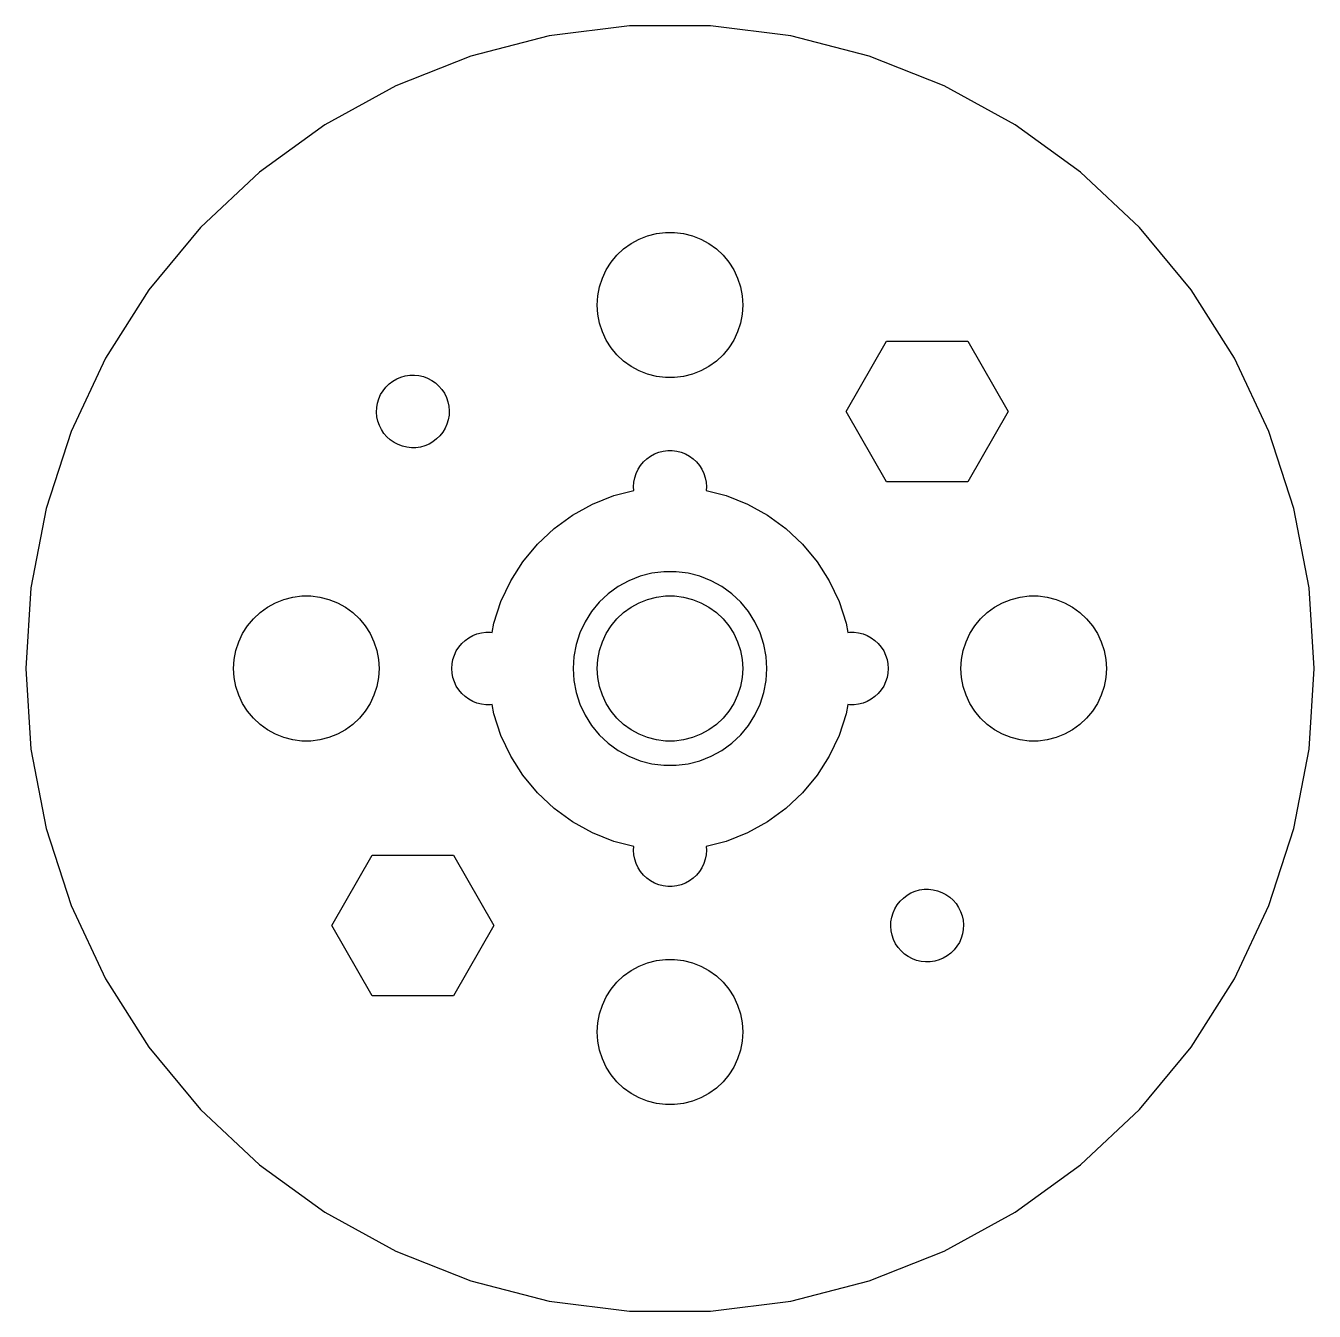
# Model space of a CAD drawing. Header units: metres. Extents: x -27 to 27, y -26 to 466.
# Drawn here: x -26.6 to 26.6, y 193.5 to 246.5 of the extents above; entities that cross this region are included whole.
import ezdxf

# ---------------------------------------------------------------- set-up
doc = ezdxf.new("R2010")
doc.units = ezdxf.units.M

msp = doc.modelspace()

# ---------------------------------------------------------------- linework, layer by layer
for p, q in [((-4.97964, 246.104), (-8.21211, 245.274)), ((-1.66866, 246.523), (-4.97964, 246.104)), ((1.66866, 246.523), (-1.66866, 246.523)), ((4.97964, 246.104), (1.66866, 246.523)), ((8.21211, 245.274), (4.97964, 246.104)), ((-8.21211, 245.274), (-11.3151, 244.046)), ((11.3151, 244.046), (8.21211, 245.274)), ((-11.3151, 244.046), (-14.2396, 242.438)), ((14.2396, 242.438), (11.3151, 244.046)), ((-14.2396, 242.438), (-16.9395, 240.476)), ((16.9395, 240.476), (14.2396, 242.438)), ((-16.9395, 240.476), (-19.3723, 238.192)), ((19.3723, 238.192), (16.9395, 240.476)), ((-19.3723, 238.192), (-21.4996, 235.62)), ((21.4996, 235.62), (19.3723, 238.192)), ((-1.60747, 237.533), (-1.27733, 237.714)), ((-1.27733, 237.714), (-0.927048, 237.853)), ((-0.927048, 237.853), (-0.562134, 237.947)), ((-0.562134, 237.947), (-0.18837, 237.994)), ((-0.18837, 237.994), (0.18837, 237.994)), ((0.18837, 237.994), (0.562134, 237.947)), ((0.562134, 237.947), (0.927048, 237.853)), ((0.927048, 237.853), (1.27733, 237.714)), ((1.27733, 237.714), (1.60747, 237.533)), ((-2.42705, 236.763), (-2.1869, 237.054)), ((-2.1869, 237.054), (-1.91226, 237.312)), ((-1.91226, 237.312), (-1.60747, 237.533)), ((1.60747, 237.533), (1.91226, 237.312)), ((1.91226, 237.312), (2.1869, 237.054)), ((2.1869, 237.054), (2.42705, 236.763)), ((-2.62891, 236.445), (-2.42705, 236.763)), ((2.42705, 236.763), (2.62891, 236.445)), ((-2.90575, 235.746), (-2.78932, 236.104)), ((-2.78932, 236.104), (-2.62891, 236.445)), ((2.62891, 236.445), (2.78932, 236.104)), ((2.78932, 236.104), (2.90575, 235.746)), ((-21.4996, 235.62), (-23.2878, 232.803)), ((-2.97633, 235.376), (-2.90575, 235.746)), ((2.90575, 235.746), (2.97633, 235.376)), ((23.2878, 232.803), (21.4996, 235.62)), ((-3, 235), (-2.97633, 235.376)), ((-2.97633, 234.624), (-3, 235)), ((2.97633, 235.376), (3, 235)), ((3, 235), (2.97633, 234.624)), ((-2.90575, 234.254), (-2.97633, 234.624)), ((2.97633, 234.624), (2.90575, 234.254)), ((-2.78932, 233.896), (-2.90575, 234.254)), ((-2.62891, 233.555), (-2.78932, 233.896)), ((2.78932, 233.896), (2.62891, 233.555)), ((2.90575, 234.254), (2.78932, 233.896)), ((-2.42705, 233.237), (-2.62891, 233.555)), ((2.62891, 233.555), (2.42705, 233.237)), ((7.26039, 230.607), (8.93369, 233.505)), ((8.93369, 233.505), (12.2803, 233.505)), ((12.2803, 233.505), (13.9536, 230.607)), ((-23.2878, 232.803), (-24.7088, 229.783)), ((-2.1869, 232.946), (-2.42705, 233.237)), ((-1.91226, 232.688), (-2.1869, 232.946)), ((2.1869, 232.946), (1.91226, 232.688)), ((2.42705, 233.237), (2.1869, 232.946)), ((24.7088, 229.783), (23.2878, 232.803)), ((-1.60747, 232.467), (-1.91226, 232.688)), ((-1.27733, 232.286), (-1.60747, 232.467)), ((-0.927048, 232.147), (-1.27733, 232.286)), ((1.27733, 232.286), (0.927048, 232.147)), ((1.60747, 232.467), (1.27733, 232.286)), ((1.91226, 232.688), (1.60747, 232.467)), ((-11.7217, 231.611), (-11.5871, 231.742)), ((-11.5871, 231.742), (-11.4371, 231.856)), ((-11.4371, 231.856), (-11.2739, 231.951)), ((-11.2739, 231.951), (-11.1003, 232.024)), ((-11.1003, 232.024), (-10.9189, 232.074)), ((-10.9189, 232.074), (-10.7325, 232.102)), ((-10.7325, 232.102), (-10.5442, 232.106)), ((-10.5442, 232.106), (-10.3568, 232.086)), ((-10.3568, 232.086), (-10.1734, 232.043)), ((-10.1734, 232.043), (-9.99689, 231.977)), ((-9.99689, 231.977), (-9.82996, 231.89)), ((-9.82996, 231.89), (-9.67528, 231.783)), ((-9.67528, 231.783), (-9.53528, 231.656)), ((-0.562134, 232.053), (-0.927048, 232.147)), ((-0.18837, 232.006), (-0.562134, 232.053)), ((0.18837, 232.006), (-0.18837, 232.006)), ((0.562134, 232.053), (0.18837, 232.006)), ((0.927048, 232.147), (0.562134, 232.053)), ((-12.0129, 231.13), (-11.9363, 231.302)), ((-11.9363, 231.302), (-11.8387, 231.463)), ((-11.8387, 231.463), (-11.7217, 231.611)), ((-9.53528, 231.656), (-9.4122, 231.514)), ((-9.4122, 231.514), (-9.30795, 231.357)), ((-9.30795, 231.357), (-9.2242, 231.188)), ((-12.1067, 230.576), (-12.0988, 230.764)), ((-12.0988, 230.764), (-12.0674, 230.95)), ((-12.0674, 230.95), (-12.0129, 231.13)), ((-9.2242, 231.188), (-9.16225, 231.01)), ((-9.16225, 231.01), (-9.12308, 230.826)), ((-9.12308, 230.826), (-9.10732, 230.638)), ((-12.0909, 230.388), (-12.1067, 230.576)), ((-12.0517, 230.204), (-12.0909, 230.388)), ((-11.9898, 230.026), (-12.0517, 230.204)), ((-9.14662, 230.264), (-9.20107, 230.084)), ((-9.1152, 230.45), (-9.14662, 230.264)), ((-9.10732, 230.638), (-9.1152, 230.45)), ((8.9337, 227.709), (7.26039, 230.607)), ((13.9536, 230.607), (12.2803, 227.709)), ((-24.7088, 229.783), (-25.7401, 226.609)), ((-11.906, 229.857), (-11.9898, 230.026)), ((-11.8018, 229.7), (-11.906, 229.857)), ((-11.6787, 229.557), (-11.8018, 229.7)), ((-9.37527, 229.751), (-9.49228, 229.603)), ((-9.27768, 229.912), (-9.37527, 229.751)), ((-9.20107, 230.084), (-9.27768, 229.912)), ((25.7401, 226.609), (24.7088, 229.783)), ((-11.5387, 229.431), (-11.6787, 229.557)), ((-11.384, 229.324), (-11.5387, 229.431)), ((-11.2171, 229.237), (-11.384, 229.324)), ((-11.0405, 229.171), (-11.2171, 229.237)), ((-10.8571, 229.128), (-11.0405, 229.171)), ((-10.6698, 229.108), (-10.8571, 229.128)), ((-10.4815, 229.112), (-10.6698, 229.108)), ((-10.2951, 229.14), (-10.4815, 229.112)), ((-10.1137, 229.19), (-10.2951, 229.14)), ((-9.94003, 229.263), (-10.1137, 229.19)), ((-9.7769, 229.358), (-9.94003, 229.263)), ((-9.62686, 229.471), (-9.7769, 229.358)), ((-9.49228, 229.603), (-9.62686, 229.471)), ((-1.09344, 228.527), (-0.956131, 228.656)), ((-0.956131, 228.656), (-0.803726, 228.766)), ((-0.803726, 228.766), (-0.638657, 228.857)), ((-0.638657, 228.857), (-0.463516, 228.927)), ((-0.463516, 228.927), (-0.281067, 228.973)), ((-0.281067, 228.973), (-0.094177, 228.997)), ((-0.094177, 228.997), (0.094177, 228.997)), ((0.094177, 228.997), (0.281067, 228.973)), ((0.281067, 228.973), (0.463516, 228.927)), ((0.463516, 228.927), (0.638657, 228.857)), ((0.638657, 228.857), (0.803726, 228.766)), ((0.803726, 228.766), (0.956131, 228.656)), ((0.956131, 228.656), (1.09344, 228.527)), ((-1.45287, 227.873), (-1.39465, 228.052)), ((-1.39465, 228.052), (-1.31445, 228.223)), ((-1.31445, 228.223), (-1.21352, 228.382)), ((-1.21352, 228.382), (-1.09344, 228.527)), ((1.09344, 228.527), (1.21352, 228.382)), ((1.21352, 228.382), (1.31445, 228.223)), ((1.31445, 228.223), (1.39465, 228.052)), ((1.39465, 228.052), (1.45287, 227.873)), ((-1.5, 227.5), (-1.48816, 227.688)), ((-1.49026, 227.345), (-1.5, 227.5)), ((-1.48816, 227.688), (-1.45287, 227.873)), ((1.45287, 227.873), (1.48816, 227.688)), ((1.48816, 227.688), (1.5, 227.5)), ((1.5, 227.5), (1.49026, 227.345)), ((12.2803, 227.709), (8.9337, 227.709)), ((-3.19334, 226.786), (-2.31763, 227.133)), ((-2.31763, 227.133), (-1.49026, 227.345)), ((1.49026, 227.345), (2.31763, 227.133)), ((2.31763, 227.133), (3.19334, 226.786)), ((-25.7401, 226.609), (-26.3654, 223.331)), ((-4.01869, 226.332), (-3.19334, 226.786)), ((3.19334, 226.786), (4.01869, 226.332)), ((26.3654, 223.331), (25.7401, 226.609)), ((-4.78067, 225.779), (-4.01869, 226.332)), ((4.01869, 226.332), (4.78067, 225.779)), ((-5.46725, 225.134), (-4.78067, 225.779)), ((4.78067, 225.779), (5.46725, 225.134)), ((-6.06763, 224.408), (-5.46725, 225.134)), ((5.46725, 225.134), (6.06763, 224.408)), ((-6.5723, 223.613), (-6.06763, 224.408)), ((6.06763, 224.408), (6.5723, 223.613)), ((-1.23605, 223.804), (-1.70311, 223.619)), ((-0.749512, 223.929), (-1.23605, 223.804)), ((-0.25116, 223.992), (-0.749512, 223.929)), ((0.25116, 223.992), (-0.25116, 223.992)), ((0.749512, 223.929), (0.25116, 223.992)), ((1.23605, 223.804), (0.749512, 223.929)), ((1.70311, 223.619), (1.23605, 223.804)), ((-26.3654, 223.331), (-26.575, 220)), ((-6.97331, 222.761), (-6.5723, 223.613)), ((-2.1433, 223.377), (-2.54968, 223.082)), ((-1.70311, 223.619), (-2.1433, 223.377)), ((2.1433, 223.377), (1.70311, 223.619)), ((2.54968, 223.082), (2.1433, 223.377)), ((6.5723, 223.613), (6.97331, 222.761)), ((26.575, 220), (26.3654, 223.331)), ((-16.6075, 222.533), (-16.2773, 222.714)), ((-16.2773, 222.714), (-15.927, 222.853)), ((-15.927, 222.853), (-15.5621, 222.947)), ((-15.5621, 222.947), (-15.1884, 222.994)), ((-15.1884, 222.994), (-14.8116, 222.994)), ((-14.8116, 222.994), (-14.4379, 222.947)), ((-14.4379, 222.947), (-14.0729, 222.853)), ((-14.0729, 222.853), (-13.7227, 222.714)), ((-13.7227, 222.714), (-13.3925, 222.533)), ((-7.26436, 221.865), (-6.97331, 222.761)), ((-2.91586, 222.738), (-3.23605, 222.351)), ((-2.54968, 223.082), (-2.91586, 222.738)), ((-1.60747, 222.533), (-1.27733, 222.714)), ((-1.27733, 222.714), (-0.927048, 222.853)), ((-0.927048, 222.853), (-0.562134, 222.947)), ((-0.562134, 222.947), (-0.18837, 222.994)), ((-0.18837, 222.994), (0.18837, 222.994)), ((0.18837, 222.994), (0.562134, 222.947)), ((0.562134, 222.947), (0.927048, 222.853)), ((0.927048, 222.853), (1.27733, 222.714)), ((1.27733, 222.714), (1.60747, 222.533)), ((2.91586, 222.738), (2.54968, 223.082)), ((3.23605, 222.351), (2.91586, 222.738)), ((6.97331, 222.761), (7.26436, 221.865)), ((13.3925, 222.533), (13.7227, 222.714)), ((13.7227, 222.714), (14.0729, 222.853)), ((14.0729, 222.853), (14.4379, 222.947)), ((14.4379, 222.947), (14.8116, 222.994)), ((14.8116, 222.994), (15.1884, 222.994)), ((15.1884, 222.994), (15.5621, 222.947)), ((15.5621, 222.947), (15.927, 222.853)), ((15.927, 222.853), (16.2773, 222.714)), ((16.2773, 222.714), (16.6075, 222.533)), ((-17.1869, 222.054), (-16.9123, 222.312)), ((-16.9123, 222.312), (-16.6075, 222.533)), ((-13.3925, 222.533), (-13.0877, 222.312)), ((-13.0877, 222.312), (-12.8131, 222.054)), ((-3.23605, 222.351), (-3.50522, 221.927)), ((-2.1869, 222.054), (-1.91226, 222.312)), ((-1.91226, 222.312), (-1.60747, 222.533)), ((1.60747, 222.533), (1.91226, 222.312)), ((1.91226, 222.312), (2.1869, 222.054)), ((3.50522, 221.927), (3.23605, 222.351)), ((12.8131, 222.054), (13.0877, 222.312)), ((13.0877, 222.312), (13.3925, 222.533)), ((16.6075, 222.533), (16.9123, 222.312)), ((16.9123, 222.312), (17.1869, 222.054)), ((-17.6289, 221.445), (-17.427, 221.763)), ((-17.427, 221.763), (-17.1869, 222.054)), ((-12.8131, 222.054), (-12.5729, 221.763)), ((-12.5729, 221.763), (-12.3711, 221.445)), ((-7.33627, 221.488), (-7.26436, 221.865)), ((-3.50522, 221.927), (-3.7191, 221.472)), ((-2.62891, 221.445), (-2.42705, 221.763)), ((-2.42705, 221.763), (-2.1869, 222.054)), ((2.1869, 222.054), (2.42705, 221.763)), ((2.42705, 221.763), (2.62891, 221.445)), ((3.7191, 221.472), (3.50522, 221.927)), ((7.26436, 221.865), (7.33627, 221.488)), ((12.3711, 221.445), (12.5729, 221.763)), ((12.5729, 221.763), (12.8131, 222.054)), ((17.1869, 222.054), (17.427, 221.763)), ((17.427, 221.763), (17.6289, 221.445)), ((-17.9057, 220.746), (-17.7893, 221.104)), ((-17.7893, 221.104), (-17.6289, 221.445)), ((-12.3711, 221.445), (-12.2107, 221.104)), ((-12.2107, 221.104), (-12.0942, 220.746)), ((-8.59344, 221.027), (-8.45613, 221.156)), ((-8.45613, 221.156), (-8.30373, 221.266)), ((-8.30373, 221.266), (-8.13866, 221.357)), ((-8.13866, 221.357), (-7.96352, 221.427)), ((-7.96352, 221.427), (-7.78107, 221.473)), ((-7.78107, 221.473), (-7.59418, 221.497)), ((-7.59418, 221.497), (-7.40581, 221.497)), ((-7.40581, 221.497), (-7.33627, 221.488)), ((-3.7191, 221.472), (-3.87433, 220.995)), ((-2.90575, 220.746), (-2.78932, 221.104)), ((-2.78932, 221.104), (-2.62891, 221.445)), ((2.62891, 221.445), (2.78932, 221.104)), ((2.78932, 221.104), (2.90575, 220.746)), ((3.87433, 220.995), (3.7191, 221.472)), ((7.33627, 221.488), (7.40581, 221.497)), ((7.40581, 221.497), (7.59418, 221.497)), ((7.59418, 221.497), (7.78107, 221.473)), ((7.78107, 221.473), (7.96352, 221.427)), ((7.96352, 221.427), (8.13866, 221.357)), ((8.13866, 221.357), (8.30373, 221.266)), ((8.30373, 221.266), (8.45613, 221.156)), ((8.45613, 221.156), (8.59344, 221.027)), ((12.0942, 220.746), (12.2107, 221.104)), ((12.2107, 221.104), (12.3711, 221.445)), ((17.6289, 221.445), (17.7893, 221.104)), ((17.7893, 221.104), (17.9057, 220.746)), ((-17.9763, 220.376), (-17.9057, 220.746)), ((-12.0942, 220.746), (-12.0237, 220.376)), ((-8.89465, 220.552), (-8.81445, 220.723)), ((-8.81445, 220.723), (-8.71352, 220.882)), ((-8.71352, 220.882), (-8.59344, 221.027)), ((-3.87433, 220.995), (-3.96844, 220.501)), ((-2.97633, 220.376), (-2.90575, 220.746)), ((2.90575, 220.746), (2.97633, 220.376)), ((3.96844, 220.501), (3.87433, 220.995)), ((8.59344, 221.027), (8.71352, 220.882)), ((8.71352, 220.882), (8.81445, 220.723)), ((8.81445, 220.723), (8.89465, 220.552)), ((12.0237, 220.376), (12.0942, 220.746)), ((17.9057, 220.746), (17.9763, 220.376)), ((-18, 220), (-17.9763, 220.376)), ((-12.0237, 220.376), (-12, 220)), ((-9, 220), (-8.98816, 220.188)), ((-8.98816, 220.188), (-8.95287, 220.373)), ((-8.95287, 220.373), (-8.89465, 220.552)), ((-3.96844, 220.501), (-4, 220)), ((-3, 220), (-2.97633, 220.376)), ((2.97633, 220.376), (3, 220)), ((4, 220), (3.96844, 220.501)), ((8.89465, 220.552), (8.95287, 220.373)), ((8.95287, 220.373), (8.98816, 220.188)), ((8.98816, 220.188), (9, 220)), ((12, 220), (12.0237, 220.376)), ((17.9763, 220.376), (18, 220)), ((-26.575, 220), (-26.3654, 216.669)), ((-17.9763, 219.624), (-18, 220)), ((-17.9057, 219.254), (-17.9763, 219.624)), ((-12.0237, 219.624), (-12.0942, 219.254)), ((-12, 220), (-12.0237, 219.624)), ((-8.98816, 219.812), (-9, 220)), ((-8.95287, 219.627), (-8.98816, 219.812)), ((-8.89465, 219.448), (-8.95287, 219.627)), ((-4, 220), (-3.96844, 219.499)), ((-2.97633, 219.624), (-3, 220)), ((-2.90575, 219.254), (-2.97633, 219.624)), ((2.97633, 219.624), (2.90575, 219.254)), ((3, 220), (2.97633, 219.624)), ((3.96844, 219.499), (4, 220)), ((8.95287, 219.627), (8.89465, 219.448)), ((8.98816, 219.812), (8.95287, 219.627)), ((9, 220), (8.98816, 219.812)), ((12.0237, 219.624), (12, 220)), ((12.0942, 219.254), (12.0237, 219.624)), ((17.9763, 219.624), (17.9057, 219.254)), ((18, 220), (17.9763, 219.624)), ((26.3654, 216.669), (26.575, 220)), ((-17.7893, 218.896), (-17.9057, 219.254)), ((-12.0942, 219.254), (-12.2107, 218.896)), ((-8.81445, 219.277), (-8.89465, 219.448)), ((-8.71352, 219.118), (-8.81445, 219.277)), ((-8.59344, 218.973), (-8.71352, 219.118)), ((-3.96844, 219.499), (-3.87433, 219.005)), ((-3.87433, 219.005), (-3.7191, 218.528)), ((-2.78932, 218.896), (-2.90575, 219.254)), ((2.90575, 219.254), (2.78932, 218.896)), ((3.7191, 218.528), (3.87433, 219.005)), ((3.87433, 219.005), (3.96844, 219.499)), ((8.71352, 219.118), (8.59344, 218.973)), ((8.81445, 219.277), (8.71352, 219.118)), ((8.89465, 219.448), (8.81445, 219.277)), ((12.2107, 218.896), (12.0942, 219.254)), ((17.9057, 219.254), (17.7893, 218.896)), ((-17.6289, 218.555), (-17.7893, 218.896)), ((-17.427, 218.237), (-17.6289, 218.555)), ((-12.3711, 218.555), (-12.5729, 218.237)), ((-12.2107, 218.896), (-12.3711, 218.555)), ((-8.45613, 218.844), (-8.59344, 218.973)), ((-8.30373, 218.734), (-8.45613, 218.844)), ((-8.13866, 218.643), (-8.30373, 218.734)), ((-7.96352, 218.573), (-8.13866, 218.643)), ((-7.78107, 218.527), (-7.96352, 218.573)), ((-7.59418, 218.503), (-7.78107, 218.527)), ((-7.40581, 218.503), (-7.59418, 218.503)), ((-7.33627, 218.512), (-7.40581, 218.503)), ((-7.26436, 218.135), (-7.33627, 218.512)), ((-3.7191, 218.528), (-3.50522, 218.073)), ((-2.62891, 218.555), (-2.78932, 218.896)), ((-2.42705, 218.237), (-2.62891, 218.555)), ((2.62891, 218.555), (2.42705, 218.237)), ((2.78932, 218.896), (2.62891, 218.555)), ((3.50522, 218.073), (3.7191, 218.528)), ((7.33627, 218.512), (7.26436, 218.135)), ((7.40581, 218.503), (7.33627, 218.512)), ((7.59418, 218.503), (7.40581, 218.503)), ((7.78107, 218.527), (7.59418, 218.503)), ((7.96352, 218.573), (7.78107, 218.527)), ((8.13866, 218.643), (7.96352, 218.573)), ((8.30373, 218.734), (8.13866, 218.643)), ((8.45613, 218.844), (8.30373, 218.734)), ((8.59344, 218.973), (8.45613, 218.844)), ((12.3711, 218.555), (12.2107, 218.896)), ((12.5729, 218.237), (12.3711, 218.555)), ((17.6289, 218.555), (17.427, 218.237)), ((17.7893, 218.896), (17.6289, 218.555)), ((-17.1869, 217.946), (-17.427, 218.237)), ((-16.9123, 217.688), (-17.1869, 217.946)), ((-12.8131, 217.946), (-13.0877, 217.688)), ((-12.5729, 218.237), (-12.8131, 217.946)), ((-6.97331, 217.239), (-7.26436, 218.135)), ((-3.50522, 218.073), (-3.23605, 217.649)), ((-2.1869, 217.946), (-2.42705, 218.237)), ((-1.91226, 217.688), (-2.1869, 217.946)), ((2.1869, 217.946), (1.91226, 217.688)), ((2.42705, 218.237), (2.1869, 217.946)), ((3.23605, 217.649), (3.50522, 218.073)), ((7.26436, 218.135), (6.97331, 217.239)), ((12.8131, 217.946), (12.5729, 218.237)), ((13.0877, 217.688), (12.8131, 217.946)), ((17.1869, 217.946), (16.9123, 217.688)), ((17.427, 218.237), (17.1869, 217.946)), ((-16.6075, 217.467), (-16.9123, 217.688)), ((-16.2773, 217.286), (-16.6075, 217.467)), ((-13.3925, 217.467), (-13.7227, 217.286)), ((-13.0877, 217.688), (-13.3925, 217.467)), ((-3.23605, 217.649), (-2.91586, 217.262)), ((-1.60747, 217.467), (-1.91226, 217.688)), ((-1.27733, 217.286), (-1.60747, 217.467)), ((1.60747, 217.467), (1.27733, 217.286)), ((1.91226, 217.688), (1.60747, 217.467)), ((2.91586, 217.262), (3.23605, 217.649)), ((13.3925, 217.467), (13.0877, 217.688)), ((13.7227, 217.286), (13.3925, 217.467)), ((16.6075, 217.467), (16.2773, 217.286)), ((16.9123, 217.688), (16.6075, 217.467)), ((-15.927, 217.147), (-16.2773, 217.286)), ((-15.5621, 217.053), (-15.927, 217.147)), ((-15.1884, 217.006), (-15.5621, 217.053)), ((-14.8116, 217.006), (-15.1884, 217.006)), ((-14.4379, 217.053), (-14.8116, 217.006)), ((-14.0729, 217.147), (-14.4379, 217.053)), ((-13.7227, 217.286), (-14.0729, 217.147)), ((-6.5723, 216.387), (-6.97331, 217.239)), ((-2.91586, 217.262), (-2.54968, 216.918)), ((-2.54968, 216.918), (-2.1433, 216.623)), ((-0.927048, 217.147), (-1.27733, 217.286)), ((-0.562134, 217.053), (-0.927048, 217.147)), ((-0.18837, 217.006), (-0.562134, 217.053)), ((0.18837, 217.006), (-0.18837, 217.006)), ((0.562134, 217.053), (0.18837, 217.006)), ((0.927048, 217.147), (0.562134, 217.053)), ((1.27733, 217.286), (0.927048, 217.147)), ((2.1433, 216.623), (2.54968, 216.918)), ((2.54968, 216.918), (2.91586, 217.262)), ((6.97331, 217.239), (6.5723, 216.387)), ((14.0729, 217.147), (13.7227, 217.286)), ((14.4379, 217.053), (14.0729, 217.147)), ((14.8116, 217.006), (14.4379, 217.053)), ((15.1884, 217.006), (14.8116, 217.006)), ((15.5621, 217.053), (15.1884, 217.006)), ((15.927, 217.147), (15.5621, 217.053)), ((16.2773, 217.286), (15.927, 217.147)), ((-26.3654, 216.669), (-25.7401, 213.391)), ((-6.06763, 215.592), (-6.5723, 216.387)), ((-2.1433, 216.623), (-1.70311, 216.381)), ((-1.70311, 216.381), (-1.23605, 216.196)), ((1.23605, 216.196), (1.70311, 216.381)), ((1.70311, 216.381), (2.1433, 216.623)), ((6.5723, 216.387), (6.06763, 215.592)), ((25.7401, 213.391), (26.3654, 216.669)), ((-1.23605, 216.196), (-0.749512, 216.071)), ((-0.749512, 216.071), (-0.25116, 216.008)), ((-0.25116, 216.008), (0.25116, 216.008)), ((0.25116, 216.008), (0.749512, 216.071)), ((0.749512, 216.071), (1.23605, 216.196)), ((-5.46725, 214.866), (-6.06763, 215.592)), ((6.06763, 215.592), (5.46725, 214.866)), ((-4.78067, 214.221), (-5.46725, 214.866)), ((5.46725, 214.866), (4.78067, 214.221)), ((-4.01869, 213.668), (-4.78067, 214.221)), ((4.78067, 214.221), (4.01869, 213.668)), ((-3.19334, 213.214), (-4.01869, 213.668)), ((4.01869, 213.668), (3.19334, 213.214)), ((-25.7401, 213.391), (-24.7088, 210.217)), ((-2.31763, 212.867), (-3.19334, 213.214)), ((3.19334, 213.214), (2.31763, 212.867)), ((24.7088, 210.217), (25.7401, 213.391)), ((-1.49026, 212.655), (-2.31763, 212.867)), ((-1.5, 212.5), (-1.49026, 212.655)), ((2.31763, 212.867), (1.49026, 212.655)), ((1.49026, 212.655), (1.5, 212.5)), ((-13.9536, 209.393), (-12.2803, 212.291)), ((-12.2803, 212.291), (-8.9337, 212.291)), ((-8.9337, 212.291), (-7.26039, 209.393)), ((-1.48816, 212.312), (-1.5, 212.5)), ((-1.45287, 212.127), (-1.48816, 212.312)), ((-1.39465, 211.948), (-1.45287, 212.127)), ((1.45287, 212.127), (1.39465, 211.948)), ((1.48816, 212.312), (1.45287, 212.127)), ((1.5, 212.5), (1.48816, 212.312)), ((-1.31445, 211.777), (-1.39465, 211.948)), ((-1.21352, 211.618), (-1.31445, 211.777)), ((-1.09344, 211.473), (-1.21352, 211.618)), ((1.21352, 211.618), (1.09344, 211.473)), ((1.31445, 211.777), (1.21352, 211.618)), ((1.39465, 211.948), (1.31445, 211.777)), ((-0.956131, 211.344), (-1.09344, 211.473)), ((-0.803726, 211.234), (-0.956131, 211.344)), ((-0.638657, 211.143), (-0.803726, 211.234)), ((-0.463516, 211.073), (-0.638657, 211.143)), ((-0.281067, 211.027), (-0.463516, 211.073)), ((-0.094177, 211.003), (-0.281067, 211.027)), ((0.281067, 211.027), (0.094177, 211.003)), ((0.463516, 211.073), (0.281067, 211.027)), ((0.638657, 211.143), (0.463516, 211.073)), ((0.803726, 211.234), (0.638657, 211.143)), ((0.956131, 211.344), (0.803726, 211.234)), ((1.09344, 211.473), (0.956131, 211.344)), ((0.094177, 211.003), (-0.094177, 211.003)), ((9.49228, 210.397), (9.62686, 210.529)), ((9.62686, 210.529), (9.7769, 210.642)), ((9.7769, 210.642), (9.94003, 210.737)), ((9.94003, 210.737), (10.1137, 210.81)), ((10.1137, 210.81), (10.2951, 210.86)), ((10.2951, 210.86), (10.4815, 210.888)), ((10.4815, 210.888), (10.6698, 210.892)), ((10.6698, 210.892), (10.8571, 210.872)), ((10.8571, 210.872), (11.0405, 210.829)), ((11.0405, 210.829), (11.2171, 210.763)), ((11.2171, 210.763), (11.384, 210.676)), ((11.384, 210.676), (11.5387, 210.569)), ((11.5387, 210.569), (11.6787, 210.443)), ((-24.7088, 210.217), (-23.2878, 207.197)), ((9.20107, 209.916), (9.27768, 210.088)), ((9.27768, 210.088), (9.37527, 210.249)), ((9.37527, 210.249), (9.49228, 210.397)), ((11.6787, 210.443), (11.8018, 210.3)), ((11.8018, 210.3), (11.906, 210.143)), ((11.906, 210.143), (11.9898, 209.974)), ((11.9898, 209.974), (12.0517, 209.796)), ((23.2878, 207.197), (24.7088, 210.217)), ((9.10732, 209.362), (9.1152, 209.55)), ((9.1152, 209.55), (9.14662, 209.736)), ((9.14662, 209.736), (9.20107, 209.916)), ((12.0517, 209.796), (12.0909, 209.612)), ((12.0909, 209.612), (12.1067, 209.424)), ((12.1067, 209.424), (12.0988, 209.236)), ((-12.2803, 206.495), (-13.9536, 209.393)), ((-7.26039, 209.393), (-8.93369, 206.495)), ((9.12308, 209.174), (9.10732, 209.362)), ((9.16225, 208.99), (9.12308, 209.174)), ((9.2242, 208.812), (9.16225, 208.99)), ((12.0674, 209.05), (12.0129, 208.87)), ((12.0988, 209.236), (12.0674, 209.05)), ((9.30795, 208.643), (9.2242, 208.812)), ((9.4122, 208.486), (9.30795, 208.643)), ((9.53528, 208.344), (9.4122, 208.486)), ((11.7217, 208.389), (11.5871, 208.258)), ((11.8387, 208.537), (11.7217, 208.389)), ((11.9363, 208.698), (11.8387, 208.537)), ((12.0129, 208.87), (11.9363, 208.698)), ((-1.27733, 207.714), (-0.927048, 207.853)), ((-0.927048, 207.853), (-0.562134, 207.947)), ((-0.562134, 207.947), (-0.18837, 207.994)), ((-0.18837, 207.994), (0.18837, 207.994)), ((0.18837, 207.994), (0.562134, 207.947)), ((0.562134, 207.947), (0.927048, 207.853)), ((0.927048, 207.853), (1.27733, 207.714)), ((9.67528, 208.217), (9.53528, 208.344)), ((9.82996, 208.11), (9.67528, 208.217)), ((9.99689, 208.023), (9.82996, 208.11)), ((10.1734, 207.957), (9.99689, 208.023)), ((10.3568, 207.914), (10.1734, 207.957)), ((10.5442, 207.894), (10.3568, 207.914)), ((10.7325, 207.898), (10.5442, 207.894)), ((10.9189, 207.926), (10.7325, 207.898)), ((11.1003, 207.976), (10.9189, 207.926)), ((11.2739, 208.049), (11.1003, 207.976)), ((11.4371, 208.144), (11.2739, 208.049)), ((11.5871, 208.258), (11.4371, 208.144)), ((-2.1869, 207.054), (-1.91226, 207.312)), ((-1.91226, 207.312), (-1.60747, 207.533)), ((-1.60747, 207.533), (-1.27733, 207.714)), ((1.27733, 207.714), (1.60747, 207.533)), ((1.60747, 207.533), (1.91226, 207.312)), ((1.91226, 207.312), (2.1869, 207.054)), ((-23.2878, 207.197), (-21.4996, 204.38)), ((-2.62891, 206.445), (-2.42705, 206.763)), ((-2.42705, 206.763), (-2.1869, 207.054)), ((2.1869, 207.054), (2.42705, 206.763)), ((2.42705, 206.763), (2.62891, 206.445)), ((21.4996, 204.38), (23.2878, 207.197)), ((-8.93369, 206.495), (-12.2803, 206.495)), ((-2.78932, 206.104), (-2.62891, 206.445)), ((2.62891, 206.445), (2.78932, 206.104)), ((-2.97633, 205.376), (-2.90575, 205.746)), ((-2.90575, 205.746), (-2.78932, 206.104)), ((2.78932, 206.104), (2.90575, 205.746)), ((2.90575, 205.746), (2.97633, 205.376)), ((-3, 205), (-2.97633, 205.376)), ((2.97633, 205.376), (3, 205)), ((-2.97633, 204.624), (-3, 205)), ((3, 205), (2.97633, 204.624)), ((-21.4996, 204.38), (-19.3723, 201.808)), ((-2.90575, 204.254), (-2.97633, 204.624)), ((-2.78932, 203.896), (-2.90575, 204.254)), ((2.90575, 204.254), (2.78932, 203.896)), ((2.97633, 204.624), (2.90575, 204.254)), ((19.3723, 201.808), (21.4996, 204.38)), ((-2.62891, 203.555), (-2.78932, 203.896)), ((2.78932, 203.896), (2.62891, 203.555)), ((-2.42705, 203.237), (-2.62891, 203.555)), ((-2.1869, 202.946), (-2.42705, 203.237)), ((2.42705, 203.237), (2.1869, 202.946)), ((2.62891, 203.555), (2.42705, 203.237)), ((-1.91226, 202.688), (-2.1869, 202.946)), ((-1.60747, 202.467), (-1.91226, 202.688)), ((1.91226, 202.688), (1.60747, 202.467)), ((2.1869, 202.946), (1.91226, 202.688)), ((-1.27733, 202.286), (-1.60747, 202.467)), ((-0.927048, 202.147), (-1.27733, 202.286)), ((-0.562134, 202.053), (-0.927048, 202.147)), ((-0.18837, 202.006), (-0.562134, 202.053)), ((0.18837, 202.006), (-0.18837, 202.006)), ((0.562134, 202.053), (0.18837, 202.006)), ((0.927048, 202.147), (0.562134, 202.053)), ((1.27733, 202.286), (0.927048, 202.147)), ((1.60747, 202.467), (1.27733, 202.286)), ((-19.3723, 201.808), (-16.9395, 199.524)), ((16.9395, 199.524), (19.3723, 201.808)), ((-16.9395, 199.524), (-14.2396, 197.562)), ((14.2396, 197.562), (16.9395, 199.524)), ((-14.2396, 197.562), (-11.3151, 195.954)), ((11.3151, 195.954), (14.2396, 197.562)), ((-11.3151, 195.954), (-8.21211, 194.726)), ((8.21211, 194.726), (11.3151, 195.954)), ((-8.21211, 194.726), (-4.97964, 193.896)), ((4.97964, 193.896), (8.21211, 194.726)), ((-4.97964, 193.896), (-1.66866, 193.477)), ((-1.66866, 193.477), (1.66866, 193.477)), ((1.66866, 193.477), (4.97964, 193.896))]:
    msp.add_line(p, q)

doc.saveas('drawing.dxf')
